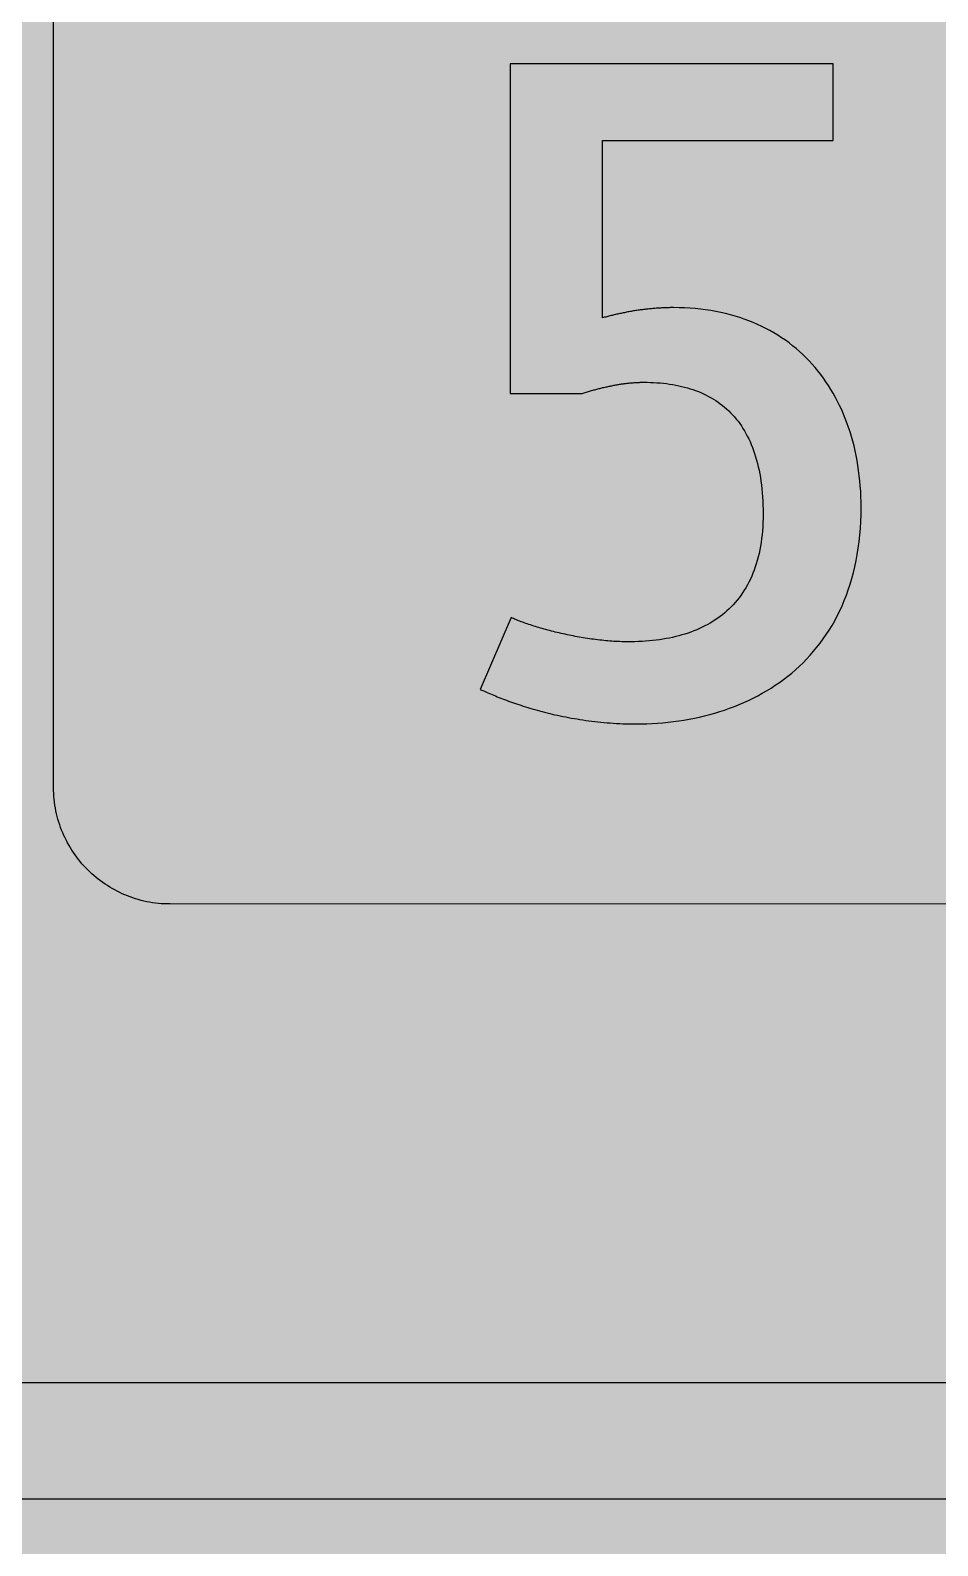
# Model space of a CAD drawing. Header units: millimetres. Extents: x 0 to 183, y 0 to 141.
# Drawn here: x 29.33 to 56.77, y 67.43 to 113.25 of the extents above; entities that cross this region are included whole.
import ezdxf

# ---------------------------------------------------------------- set-up
doc = ezdxf.new("R2010")
doc.units = ezdxf.units.MM

msp = doc.modelspace()

# ---------------------------------------------------------------- hatches: boundary and pattern name
for color, points in [(254, [(14.1633, 0.0536), (13.9878, 0.0533), (13.8125, 0.0559), (13.6373, 0.061), (13.462, 0.0686), (13.2893, 0.0787), (13.114, 0.0914), (12.9413, 0.1041), (12.7686, 0.1219), (12.5959, 0.1397), (12.4231, 0.16), (12.2504, 0.1829), (12.0777, 0.2057), (11.9075, 0.2337), (11.7373, 0.2616), (11.5672, 0.2921), (11.397, 0.3251), (11.2268, 0.3607), (11.0592, 0.3988), (10.8915, 0.4369), (10.7239, 0.4775), (10.5562, 0.5207), (10.3886, 0.5664), (10.2235, 0.6121), (10.0584, 0.6629), (9.8933, 0.7137), (9.7307, 0.7671), (9.5682, 0.8204), (9.4056, 0.8788), (9.2431, 0.9373), (9.083, 0.9982), (8.923, 1.0617), (8.763, 1.1252), (8.6055, 1.1938), (8.4455, 1.2624), (8.2906, 1.331), (8.1331, 1.4046), (7.9781, 1.4783), (7.8232, 1.5545), (7.6708, 1.6332), (7.5184, 1.7145), (7.366, 1.7958), (7.2161, 1.8796), (7.0663, 1.966), (6.919, 2.0523), (6.7716, 2.1438), (6.6243, 2.2352), (6.4795, 2.3266), (6.3348, 2.4232), (6.19, 2.5197), (6.0477, 2.6187), (5.908, 2.7178), (5.7683, 2.8194), (5.6286, 2.9235), (5.4915, 3.0302), (5.3543, 3.1369), (5.2197, 3.2461), (5.0851, 3.3579), (4.953, 3.4722), (4.8209, 3.5865), (4.6914, 3.7033), (4.5644, 3.8202), (4.4348, 3.9395), (4.3104, 4.0615), (4.1859, 4.1859), (4.0615, 4.3104), (3.9395, 4.4348), (3.8202, 4.5618), (3.7033, 4.6914), (3.5865, 4.8209), (3.4722, 4.953), (3.3579, 5.0851), (3.2487, 5.2197), (3.1369, 5.3543), (3.0302, 5.4915), (2.9235, 5.6286), (2.8194, 5.7683), (2.7178, 5.908), (2.6187, 6.0477), (2.5197, 6.19), (2.4232, 6.3348), (2.3266, 6.477), (2.2352, 6.6243), (2.1438, 6.7691), (2.0523, 6.919), (1.966, 7.0663), (1.8796, 7.2161), (1.7958, 7.366), (1.7145, 7.5184), (1.6332, 7.6708), (1.5545, 7.8232), (1.4783, 7.9781), (1.4046, 8.1331), (1.331, 8.2906), (1.2598, 8.4455), (1.1913, 8.603), (1.1252, 8.763), (1.0592, 8.923), (0.9982, 9.083), (0.9373, 9.2431), (0.8763, 9.4056), (0.8204, 9.5682), (0.7645, 9.7307), (0.7112, 9.8933), (0.6604, 10.0584), (0.6121, 10.2235), (0.5639, 10.3911), (0.5207, 10.5562), (0.4775, 10.7239), (0.4343, 10.8915), (0.3962, 11.0592), (0.3607, 11.2268), (0.3251, 11.397), (0.2921, 11.5672), (0.2616, 11.7373), (0.2311, 11.9075), (0.2057, 12.0802), (0.1803, 12.2504), (0.1575, 12.4231), (0.1372, 12.5959), (0.1194, 12.7686), (0.1041, 12.9413), (0.0889, 13.1166), (0.0787, 13.2893), (0.0686, 13.4645), (0.061, 13.6373), (0.0559, 13.8125), (0.0508, 13.9878), (0.0508, 14.163), (0.0522, 127.0536), (0.0508, 127.2286), (0.0559, 127.4039), (0.061, 127.5766), (0.0686, 127.7518), (0.0787, 127.9271), (0.0889, 128.0998), (0.1041, 128.2725), (0.1194, 128.4478), (0.1372, 128.6205), (0.1575, 128.7907), (0.1803, 128.9634), (0.2057, 129.1361), (0.2311, 129.3063), (0.2616, 129.4765), (0.2921, 129.6467), (0.3251, 129.8169), (0.3607, 129.987), (0.3962, 130.1547), (0.4343, 130.3249), (0.4775, 130.49), (0.5207, 130.6576), (0.5639, 130.8252), (0.6121, 130.9903), (0.6604, 131.1554), (0.7112, 131.3205), (0.7645, 131.4831), (0.8204, 131.6482), (0.8763, 131.8082), (0.9373, 131.9708), (0.9982, 132.1308), (1.0592, 132.2934), (1.1252, 132.4508), (1.1913, 132.6109), (1.2598, 132.7683), (1.331, 132.9258), (1.4046, 133.0808), (1.4783, 133.2357), (1.5545, 133.3906), (1.6332, 133.543), (1.7145, 133.6954), (1.7958, 133.8478), (1.8796, 133.9977), (1.966, 134.1476), (2.0523, 134.2974), (2.1438, 134.4447), (2.2352, 134.5895), (2.3266, 134.7368), (2.4232, 134.8791), (2.5197, 135.0239), (2.6187, 135.1661), (2.7178, 135.3058), (2.8194, 135.4455), (2.9235, 135.5852), (3.0302, 135.7224), (3.1369, 135.8595), (3.2487, 135.9941), (3.3579, 136.1288), (3.4722, 136.2608), (3.5865, 136.3929), (3.7033, 136.5225), (3.8202, 136.652), (3.9395, 136.779), (4.0615, 136.9035), (4.1859, 137.0305), (4.3104, 137.1524), (4.4348, 137.2743), (4.5644, 137.3937), (4.6914, 137.5131), (4.8209, 137.6274), (4.953, 137.7442), (5.0851, 137.856), (5.2197, 137.9677), (5.3543, 138.0769), (5.4915, 138.1836), (5.6286, 138.2903), (5.7683, 138.3944), (5.908, 138.496), (6.0477, 138.5976), (6.19, 138.6942), (6.3348, 138.7932), (6.4795, 138.8872), (6.6243, 138.9812), (6.7716, 139.0726), (6.919, 139.1615), (7.0663, 139.2479), (7.2161, 139.3342), (7.366, 139.4181), (7.5184, 139.5019), (7.6708, 139.5806), (7.8232, 139.6594), (7.9781, 139.7356), (8.1331, 139.8092), (8.2906, 139.8829), (8.4455, 139.954), (8.6055, 140.0226), (8.763, 140.0886), (8.923, 140.1547), (9.083, 140.2182), (9.2431, 140.2791), (9.4056, 140.3375), (9.5682, 140.3934), (9.7307, 140.4493), (9.8933, 140.5026), (10.0584, 140.5534), (10.2235, 140.6017), (10.3886, 140.65), (10.5562, 140.6957), (10.7239, 140.7389), (10.8915, 140.7795), (11.0592, 140.8176), (11.2268, 140.8557), (11.397, 140.8887), (11.5672, 140.9217), (11.7373, 140.9522), (11.9075, 140.9827), (12.0777, 141.0081), (12.2504, 141.0335), (12.4231, 141.0564), (12.5959, 141.0767), (12.7686, 141.0945), (12.9413, 141.1097), (13.114, 141.1249), (13.2893, 141.1376), (13.462, 141.1453), (13.6373, 141.1529), (13.8125, 141.158), (13.9878, 141.163), (14.163, 141.163), (169.3855, 141.1647), (169.5602, 141.163), (169.7355, 141.158), (169.9108, 141.1529), (170.0835, 141.1453), (170.2587, 141.1376), (170.4315, 141.1249), (170.6067, 141.1097), (170.7794, 141.0945), (170.9522, 141.0767), (171.1249, 141.0564), (171.2976, 141.0335), (171.4678, 141.0081), (171.6405, 140.9827), (171.8107, 140.9522), (171.9809, 140.9217), (172.151, 140.8887), (172.3187, 140.8557), (172.4889, 140.8176), (172.6565, 140.7795), (172.8241, 140.7389), (172.9918, 140.6957), (173.1569, 140.65), (173.3245, 140.6017), (173.4896, 140.5534), (173.6522, 140.5026), (173.8173, 140.4493), (173.9798, 140.3934), (174.1424, 140.3375), (174.305, 140.2791), (174.465, 140.2182), (174.625, 140.1547), (174.785, 140.0886), (174.9425, 140.0226), (175.1025, 139.954), (175.2575, 139.8829), (175.4149, 139.8092), (175.5699, 139.7356), (175.7248, 139.6594), (175.8772, 139.5806), (176.0296, 139.5019), (176.182, 139.4181), (176.3319, 139.3342), (176.4817, 139.2479), (176.6291, 139.1615), (176.7764, 139.0726), (176.9237, 138.9812), (177.0685, 138.8872), (177.2133, 138.7932), (177.358, 138.6942), (177.5003, 138.5976), (177.64, 138.496), (177.7797, 138.3944), (177.9194, 138.2903), (178.0565, 138.1836), (178.1937, 138.0769), (178.3283, 137.9677), (178.4629, 137.856), (178.595, 137.7442), (178.7271, 137.6274), (178.8566, 137.5131), (178.9836, 137.3937), (179.1132, 137.2743), (179.2376, 137.1524), (179.3621, 137.0305), (179.4866, 136.9035), (179.6085, 136.779), (179.7279, 136.652), (179.8447, 136.5225), (179.9615, 136.3929), (180.0758, 136.2608), (180.1901, 136.1288), (180.2994, 135.9941), (180.4111, 135.8595), (180.5178, 135.7224), (180.6245, 135.5852), (180.7261, 135.4455), (180.8302, 135.3058), (180.9293, 135.1661), (181.0283, 135.0239), (181.1249, 134.8791), (181.2214, 134.7368), (181.3128, 134.5895), (181.4043, 134.4447), (181.4957, 134.2974), (181.5821, 134.1476), (181.6684, 133.9977), (181.7522, 133.8478), (181.8335, 133.6954), (181.9148, 133.543), (181.991, 133.3906), (182.0697, 133.2357), (182.1434, 133.0808), (182.2145, 132.9258), (182.2856, 132.7683), (182.3542, 132.6109), (182.4228, 132.4508), (182.4863, 132.2934), (182.5498, 132.1308), (182.6108, 131.9708), (182.6692, 131.8082), (182.7276, 131.6482), (182.7809, 131.4831), (182.8343, 131.3205), (182.8851, 131.1554), (182.9359, 130.9903), (182.9816, 130.8252), (183.0273, 130.6576), (183.0705, 130.49), (183.1111, 130.3249), (183.1492, 130.1547), (183.1873, 129.987), (183.2229, 129.8169), (183.2559, 129.6467), (183.2864, 129.4765), (183.3143, 129.3063), (183.3397, 129.1361), (183.3651, 128.9634), (183.388, 128.7907), (183.4083, 128.6205), (183.4261, 128.4478), (183.4413, 128.2725), (183.4566, 128.0998), (183.4693, 127.9271), (183.4769, 127.7518), (183.4845, 127.5766), (183.4921, 127.4039), (183.4947, 127.2286), (183.4947, 127.0533), (183.4967, 14.1647), (183.4947, 13.9878), (183.4921, 13.8125), (183.4845, 13.6373), (183.4769, 13.4645), (183.4693, 13.2893), (183.4566, 13.1166), (183.4413, 12.9413), (183.4261, 12.7686), (183.4083, 12.5959), (183.388, 12.4231), (183.3651, 12.2504), (183.3397, 12.0802), (183.3143, 11.9075), (183.2864, 11.7373), (183.2559, 11.5672), (183.2229, 11.397), (183.1873, 11.2268), (183.1492, 11.0592), (183.1111, 10.8915), (183.0705, 10.7239), (183.0273, 10.5562), (182.9816, 10.3911), (182.9359, 10.2235), (182.8851, 10.0584), (182.8343, 9.8933), (182.7809, 9.7307), (182.7276, 9.5682), (182.6692, 9.4056), (182.6108, 9.2431), (182.5498, 9.083), (182.4863, 8.923), (182.4228, 8.763), (182.3542, 8.603), (182.2856, 8.4455), (182.2145, 8.2906), (182.1434, 8.1331), (182.0697, 7.9781), (181.991, 7.8232), (181.9148, 7.6708), (181.8335, 7.5184), (181.7522, 7.366), (181.6684, 7.2161), (181.5821, 7.0663), (181.4957, 6.919), (181.4043, 6.7691), (181.3128, 6.6243), (181.2214, 6.477), (181.1249, 6.3348), (181.0283, 6.19), (180.9293, 6.0477), (180.8302, 5.908), (180.7261, 5.7683), (180.6245, 5.6286), (180.5178, 5.4915), (180.4111, 5.3543), (180.2994, 5.2197), (180.1901, 5.0851), (180.0758, 4.953), (179.9615, 4.8209), (179.8447, 4.6914), (179.7279, 4.5618), (179.6085, 4.4348), (179.4866, 4.3104), (179.3621, 4.1859), (179.2376, 4.0615), (179.1132, 3.9395), (178.9836, 3.8202), (178.8566, 3.7033), (178.7271, 3.5865), (178.595, 3.4722), (178.4629, 3.3579), (178.3283, 3.2461), (178.1937, 3.1369), (178.0565, 3.0302), (177.9194, 2.9235), (177.7797, 2.8194), (177.64, 2.7178), (177.5003, 2.6187), (177.358, 2.5197), (177.2133, 2.4232), (177.0685, 2.3266), (176.9237, 2.2352), (176.7764, 2.1438), (176.6291, 2.0523), (176.4817, 1.966), (176.3319, 1.8796), (176.182, 1.7958), (176.0296, 1.7145), (175.8772, 1.6332), (175.7248, 1.5545), (175.5699, 1.4783), (175.4149, 1.4046), (175.2575, 1.331), (175.1025, 1.2624), (174.9425, 1.1938), (174.785, 1.1252), (174.625, 1.0617), (174.465, 0.9982), (174.305, 0.9373), (174.1424, 0.8788), (173.9798, 0.8204), (173.8173, 0.7671), (173.6522, 0.7137), (173.4896, 0.6629), (173.3245, 0.6121), (173.1569, 0.5664), (172.9918, 0.5207), (172.8241, 0.4775), (172.6565, 0.4369), (172.4889, 0.3988), (172.3187, 0.3607), (172.151, 0.3251), (171.9809, 0.2921), (171.8107, 0.2616), (171.6405, 0.2337), (171.4678, 0.2057), (171.2976, 0.1829), (171.1249, 0.16), (170.9522, 0.1397), (170.7794, 0.1219), (170.6067, 0.1041), (170.4315, 0.0914), (170.2587, 0.0787), (170.0835, 0.0686), (169.9108, 0.061), (169.7355, 0.0559), (169.5602, 0.0533), (169.385, 0.0533)]), (144, [(33.5661, 86.837), (33.4747, 86.8375), (33.3832, 86.8401), (33.2943, 86.8451), (33.2054, 86.8528), (33.1165, 86.8629), (33.0276, 86.8756), (32.9413, 86.8909), (32.8549, 86.9061), (32.7685, 86.9264), (32.6847, 86.9467), (32.5984, 86.9696), (32.5171, 86.995), (32.4333, 87.0204), (32.352, 87.0509), (32.2707, 87.0814), (32.192, 87.1118), (32.1132, 87.1474), (32.037, 87.183), (31.9583, 87.2211), (31.8846, 87.2617), (31.8084, 87.3023), (31.7373, 87.3455), (31.6636, 87.3912), (31.5925, 87.437), (31.5239, 87.4852), (31.4554, 87.536), (31.3868, 87.5868), (31.3207, 87.6402), (31.2572, 87.696), (31.1937, 87.7519), (31.1302, 87.8103), (31.0718, 87.8688), (31.0109, 87.9297), (30.955, 87.9907), (30.8966, 88.0542), (30.8432, 88.1202), (30.7899, 88.1863), (30.7391, 88.2523), (30.6883, 88.3209), (30.64, 88.392), (30.5943, 88.4606), (30.5486, 88.5342), (30.5054, 88.6079), (30.4622, 88.6816), (30.4241, 88.7578), (30.386, 88.834), (30.3479, 88.9127), (30.3149, 88.9889), (30.2819, 89.0702), (30.2514, 89.1515), (30.2235, 89.2327), (30.1955, 89.314), (30.1701, 89.3978), (30.1473, 89.4817), (30.1269, 89.5655), (30.1092, 89.6518), (30.0914, 89.7382), (30.0787, 89.8271), (30.066, 89.9135), (30.0558, 90.0024), (30.0482, 90.0913), (30.0406, 90.1827), (30.038, 90.2716), (30.038, 90.363), (30.0383, 114.3536), (30.038, 114.4422), (30.0406, 114.5337), (30.0482, 114.6226), (30.0558, 114.714), (30.066, 114.8004), (30.0787, 114.8893), (30.0914, 114.9756), (30.1092, 115.062), (30.1269, 115.1484), (30.1473, 115.2347), (30.1701, 115.3185), (30.1955, 115.3998), (30.2235, 115.4836), (30.2514, 115.5649), (30.2819, 115.6462), (30.3149, 115.7249), (30.3479, 115.8037), (30.386, 115.8824), (30.4241, 115.9586), (30.4622, 116.0323), (30.5054, 116.1085), (30.5486, 116.1821), (30.5943, 116.2533), (30.64, 116.3244), (30.6883, 116.393), (30.7391, 116.4615), (30.7899, 116.5301), (30.8432, 116.5962), (30.8966, 116.6597), (30.955, 116.7232), (31.0109, 116.7867), (31.0718, 116.8476), (31.1302, 116.906), (31.1937, 116.9645), (31.2572, 117.0203), (31.3207, 117.0737), (31.3868, 117.127), (31.4554, 117.1778), (31.5239, 117.2286), (31.5925, 117.2769), (31.6636, 117.3251), (31.7373, 117.3683), (31.8084, 117.4115), (31.8846, 117.4547), (31.9583, 117.4928), (32.037, 117.5309), (32.1132, 117.569), (32.192, 117.602), (32.2707, 117.635), (32.352, 117.6655), (32.4333, 117.6934), (32.5171, 117.7214), (32.5984, 117.7468), (32.6847, 117.7696), (32.7685, 117.79), (32.8549, 117.8077), (32.9413, 117.8255), (33.0276, 117.8382), (33.1165, 117.8509), (33.2054, 117.8611), (33.2943, 117.8687), (33.3832, 117.8763), (33.4747, 117.8789), (33.5661, 117.8789), (78.7217, 117.8814), (78.8111, 117.8789), (78.9026, 117.8763), (78.9915, 117.8687), (79.0804, 117.8611), (79.1693, 117.8509), (79.2582, 117.8382), (79.3445, 117.8255), (79.4309, 117.8077), (79.5172, 117.79), (79.6011, 117.7696), (79.6874, 117.7468), (79.7687, 117.7214), (79.8525, 117.6934), (79.9338, 117.6655), (80.0151, 117.635), (80.0938, 117.602), (80.1726, 117.569), (80.2488, 117.5309), (80.3275, 117.4928), (80.4012, 117.4547), (80.4774, 117.4115), (80.551, 117.3683), (80.6221, 117.3251), (80.6933, 117.2769), (80.7618, 117.2286), (80.8304, 117.1778), (80.899, 117.127), (80.965, 117.0737), (81.0285, 117.0203), (81.092, 116.9645), (81.1555, 116.906), (81.214, 116.8476), (81.2749, 116.7867), (81.3308, 116.7232), (81.3892, 116.6597), (81.4426, 116.5962), (81.4959, 116.5301), (81.5467, 116.4615), (81.5975, 116.393), (81.6458, 116.3244), (81.6915, 116.2533), (81.7372, 116.1821), (81.7804, 116.1085), (81.8236, 116.0323), (81.8617, 115.9586), (81.8998, 115.8824), (81.9379, 115.8037), (81.9709, 115.7249), (82.0039, 115.6462), (82.0344, 115.5649), (82.0623, 115.4836), (82.0903, 115.3998), (82.1131, 115.3185), (82.136, 115.2347), (82.1588, 115.1484), (82.1766, 115.062), (82.1919, 114.9756), (82.2071, 114.8893), (82.2198, 114.8004), (82.23, 114.714), (82.2376, 114.6226), (82.2427, 114.5337), (82.2477, 114.4422), (82.2477, 114.3533), (82.2494, 90.3647), (82.2477, 90.2716), (82.2427, 90.1827), (82.2376, 90.0913), (82.23, 90.0024), (82.2198, 89.9135), (82.2071, 89.8271), (82.1919, 89.7382), (82.1766, 89.6518), (82.1588, 89.5655), (82.136, 89.4817), (82.1131, 89.3978), (82.0903, 89.314), (82.0623, 89.2327), (82.0344, 89.1515), (82.0039, 89.0702), (81.9709, 88.9889), (81.9379, 88.9127), (81.8998, 88.834), (81.8617, 88.7578), (81.8236, 88.6816), (81.7804, 88.6079), (81.7372, 88.5342), (81.6915, 88.4606), (81.6458, 88.392), (81.5975, 88.3209), (81.5467, 88.2523), (81.4959, 88.1863), (81.4426, 88.1202), (81.3892, 88.0542), (81.3308, 87.9907), (81.2749, 87.9297), (81.214, 87.8688), (81.1555, 87.8103), (81.092, 87.7519), (81.0285, 87.696), (80.965, 87.6402), (80.899, 87.5868), (80.8304, 87.536), (80.7618, 87.4852), (80.6933, 87.437), (80.6221, 87.3912), (80.551, 87.3455), (80.4774, 87.3023), (80.4012, 87.2617), (80.3275, 87.2211), (80.2488, 87.183), (80.1726, 87.1474), (80.0938, 87.1118), (80.0151, 87.0814), (79.9338, 87.0509), (79.8525, 87.0204), (79.7687, 86.995), (79.6874, 86.9696), (79.6011, 86.9467), (79.5172, 86.9264), (79.4309, 86.9061), (79.3445, 86.8909), (79.2582, 86.8756), (79.1693, 86.8629), (79.0804, 86.8528), (78.9915, 86.8451), (78.9026, 86.8401), (78.8111, 86.8375), (78.7197, 86.835)]), (254, [(53.6042, 109.9217), (53.6042, 112.237), (43.8397, 112.237), (43.8397, 102.2734), (46.0128, 102.2734), (46.0451, 102.2833), (46.0781, 102.2934), (46.1112, 102.3036), (46.1416, 102.3137), (46.1747, 102.3239), (46.2077, 102.3341), (46.2407, 102.3417), (46.2712, 102.3518), (46.3042, 102.362), (46.3372, 102.3696), (46.3677, 102.3798), (46.4007, 102.3874), (46.4312, 102.395), (46.4617, 102.4052), (46.4947, 102.4128), (46.5252, 102.4204), (46.5557, 102.428), (46.5861, 102.4357), (46.6166, 102.4433), (46.6471, 102.4509), (46.6776, 102.4585), (46.7081, 102.4661), (46.7385, 102.4712), (46.769, 102.4788), (46.7995, 102.4865), (46.83, 102.4915), (46.8605, 102.4992), (46.8884, 102.5042), (46.9189, 102.5093), (46.9468, 102.5144), (46.9773, 102.522), (47.0078, 102.5271), (47.0357, 102.5322), (47.0637, 102.5373), (47.0941, 102.5423), (47.1221, 102.5474), (47.15, 102.55), (47.178, 102.555), (47.2084, 102.5601), (47.2364, 102.5627), (47.2643, 102.5677), (47.2923, 102.5703), (47.3202, 102.5754), (47.3481, 102.5779), (47.3735, 102.5804), (47.4015, 102.5855), (47.4294, 102.5881), (47.4574, 102.5906), (47.4828, 102.5931), (47.5107, 102.5957), (47.5361, 102.5982), (47.564, 102.5982), (47.5894, 102.6008), (47.6174, 102.6033), (47.6428, 102.6033), (47.6707, 102.6058), (47.6961, 102.6084), (47.7215, 102.6084), (47.7469, 102.6084), (47.7723, 102.6109), (47.7977, 102.6109), (47.8231, 102.6109), (47.8485, 102.6109), (47.8739, 102.6109), (47.9781, 102.6109), (48.0797, 102.6084), (48.1787, 102.6033), (48.2778, 102.5982), (48.3768, 102.5906), (48.4734, 102.5804), (48.5673, 102.5703), (48.6613, 102.5576), (48.7553, 102.5423), (48.8467, 102.5271), (48.9356, 102.5093), (49.0245, 102.489), (49.1134, 102.4661), (49.1998, 102.4433), (49.2836, 102.4179), (49.3674, 102.3899), (49.4487, 102.362), (49.53, 102.329), (49.6087, 102.2985), (49.6875, 102.2629), (49.7637, 102.2248), (49.8399, 102.1867), (49.9135, 102.1461), (49.9847, 102.1029), (50.0558, 102.0597), (50.1244, 102.0115), (50.1904, 101.9632), (50.2564, 101.9124), (50.3225, 101.8616), (50.386, 101.8057), (50.4469, 101.7499), (50.5054, 101.6914), (50.5638, 101.6305), (50.6197, 101.567), (50.6755, 101.5009), (50.7289, 101.4349), (50.7797, 101.3638), (50.8305, 101.2927), (50.8762, 101.219), (50.9245, 101.1428), (50.9676, 101.0666), (51.0108, 100.9853), (51.0515, 100.9015), (51.0921, 100.8177), (51.1302, 100.7313), (51.1658, 100.6424), (51.1988, 100.551), (51.2318, 100.457), (51.2623, 100.3605), (51.2902, 100.2614), (51.3156, 100.1598), (51.341, 100.0582), (51.3639, 99.9515), (51.3842, 99.8449), (51.4045, 99.7331), (51.4223, 99.6213), (51.4375, 99.507), (51.4502, 99.3877), (51.4604, 99.2683), (51.4706, 99.1464), (51.4782, 99.0219), (51.4833, 98.8949), (51.4858, 98.7628), (51.4858, 98.6307), (51.4858, 98.5012), (51.4807, 98.3717), (51.4756, 98.2472), (51.4655, 98.1227), (51.4553, 98.0034), (51.4426, 97.884), (51.4248, 97.7671), (51.4071, 97.6554), (51.3867, 97.5436), (51.3639, 97.4369), (51.3385, 97.3303), (51.3131, 97.2261), (51.2826, 97.1245), (51.2496, 97.028), (51.2166, 96.9315), (51.181, 96.8375), (51.1429, 96.7461), (51.1023, 96.6546), (51.0591, 96.5683), (51.0159, 96.4844), (50.9676, 96.4006), (50.9194, 96.3219), (50.8686, 96.2431), (50.8178, 96.1669), (50.7619, 96.0933), (50.706, 96.0222), (50.6476, 95.9536), (50.5866, 95.8875), (50.5257, 95.8215), (50.4622, 95.758), (50.3961, 95.6996), (50.3301, 95.6386), (50.2615, 95.5827), (50.1904, 95.5294), (50.1167, 95.4761), (50.0431, 95.4253), (49.9669, 95.377), (49.8907, 95.3313), (49.8119, 95.2856), (49.7307, 95.2449), (49.6494, 95.2043), (49.5656, 95.1636), (49.4817, 95.1281), (49.3954, 95.0925), (49.3065, 95.0595), (49.2176, 95.029), (49.1261, 94.9985), (49.0347, 94.9731), (48.9407, 94.9452), (48.8467, 94.9223), (48.7502, 94.8995), (48.6537, 94.8792), (48.5546, 94.8614), (48.4556, 94.8436), (48.354, 94.8284), (48.2524, 94.8157), (48.1482, 94.803), (48.0441, 94.7928), (47.9374, 94.7852), (47.8307, 94.7776), (47.7241, 94.7725), (47.6148, 94.7674), (47.5056, 94.7649), (47.3964, 94.7649), (47.3354, 94.7649), (47.277, 94.7649), (47.2186, 94.7674), (47.1576, 94.7699), (47.0992, 94.7725), (47.0383, 94.775), (46.9773, 94.7776), (46.9163, 94.7826), (46.8554, 94.7877), (46.7944, 94.7928), (46.7335, 94.7979), (46.67, 94.803), (46.609, 94.8106), (46.548, 94.8157), (46.4845, 94.8233), (46.4236, 94.8309), (46.3601, 94.8411), (46.2991, 94.8487), (46.2356, 94.8563), (46.1747, 94.8665), (46.1112, 94.8766), (46.0502, 94.8868), (45.9867, 94.8969), (45.9257, 94.9071), (45.8648, 94.9198), (45.8038, 94.93), (45.7429, 94.9427), (45.6819, 94.9528), (45.6209, 94.9655), (45.56, 94.9782), (45.499, 94.9909), (45.4406, 95.0036), (45.3796, 95.0189), (45.3212, 95.0316), (45.2628, 95.0468), (45.2044, 95.0595), (45.1485, 95.0747), (45.0901, 95.0874), (45.0342, 95.1027), (44.9783, 95.1179), (44.9224, 95.1332), (44.8666, 95.1484), (44.8132, 95.1636), (44.7599, 95.1789), (44.7065, 95.1941), (44.6557, 95.2094), (44.6024, 95.2246), (44.5541, 95.2424), (44.5033, 95.2576), (44.4551, 95.2729), (44.4068, 95.2906), (44.3586, 95.3059), (44.3128, 95.3211), (44.2671, 95.3389), (44.2214, 95.3541), (44.1782, 95.3694), (44.135, 95.3872), (44.0944, 95.4024), (44.0538, 95.4202), (44.0131, 95.4354), (43.975, 95.4507), (43.9395, 95.4684), (43.9014, 95.4837), (43.8683, 95.4989), (42.9369, 93.3274), (42.9768, 93.3069), (43.0174, 93.2891), (43.0606, 93.2688), (43.1038, 93.2485), (43.1495, 93.2282), (43.1952, 93.2078), (43.2435, 93.1875), (43.2943, 93.1672), (43.3426, 93.1469), (43.3959, 93.1266), (43.4467, 93.1037), (43.5, 93.0834), (43.5559, 93.0605), (43.6118, 93.0402), (43.6702, 93.0173), (43.7286, 92.997), (43.7871, 92.9742), (43.848, 92.9513), (43.909, 92.931), (43.9725, 92.9081), (44.036, 92.8878), (44.0995, 92.8649), (44.1655, 92.8446), (44.2341, 92.8218), (44.3001, 92.8014), (44.3713, 92.7786), (44.4398, 92.7583), (44.511, 92.7379), (44.5821, 92.7151), (44.6557, 92.6948), (44.7294, 92.6744), (44.8056, 92.6567), (44.8818, 92.6363), (44.958, 92.616), (45.0367, 92.5982), (45.1155, 92.5779), (45.1942, 92.5601), (45.2755, 92.5424), (45.3568, 92.5246), (45.4381, 92.5068), (45.5219, 92.4916), (45.6057, 92.4738), (45.6895, 92.4585), (45.7759, 92.4433), (45.8622, 92.4306), (45.9486, 92.4154), (46.0375, 92.4027), (46.1264, 92.39), (46.2153, 92.3773), (46.3067, 92.3646), (46.3982, 92.3544), (46.4896, 92.3442), (46.5836, 92.3341), (46.675, 92.3265), (46.769, 92.3163), (46.8655, 92.3112), (46.9595, 92.3036), (47.056, 92.2985), (47.1526, 92.2934), (47.2516, 92.2884), (47.3507, 92.2858), (47.4497, 92.2833), (47.5488, 92.2807), (47.6479, 92.2807), (47.8104, 92.2833), (47.973, 92.2884), (48.1355, 92.2934), (48.2981, 92.3036), (48.4581, 92.3163), (48.6181, 92.3315), (48.7782, 92.3519), (48.9382, 92.3722), (49.0957, 92.3976), (49.2531, 92.4255), (49.4106, 92.456), (49.5656, 92.489), (49.7205, 92.5246), (49.8729, 92.5652), (50.0253, 92.6084), (50.1752, 92.6541), (50.325, 92.7024), (50.4723, 92.7557), (50.6197, 92.8091), (50.7644, 92.8675), (50.9067, 92.9284), (51.0489, 92.9945), (51.1886, 93.0631), (51.3258, 93.1342), (51.4629, 93.2078), (51.595, 93.284), (51.7271, 93.3653), (51.8566, 93.4491), (51.9836, 93.538), (52.1081, 93.6269), (52.2326, 93.7235), (52.3519, 93.82), (52.4688, 93.9216), (52.5831, 94.0257), (52.6948, 94.1324), (52.8041, 94.2442), (52.9107, 94.3585), (53.0149, 94.4778), (53.1165, 94.5998), (53.213, 94.7242), (53.307, 94.8538), (53.3984, 94.9858), (53.4873, 95.1205), (53.5711, 95.2602), (53.6524, 95.4024), (53.7312, 95.5497), (53.8048, 95.6996), (53.8759, 95.8545), (53.942, 96.012), (54.0055, 96.172), (54.0639, 96.3371), (54.1198, 96.5073), (54.1706, 96.68), (54.2188, 96.8553), (54.262, 97.0356), (54.3001, 97.2185), (54.3357, 97.4065), (54.3662, 97.5995), (54.3916, 97.7951), (54.4119, 97.9932), (54.4297, 98.1964), (54.4398, 98.4047), (54.4474, 98.6155), (54.45, 98.8289), (54.45, 98.994), (54.4449, 99.1565), (54.4373, 99.3165), (54.4271, 99.474), (54.4144, 99.6315), (54.3966, 99.7864), (54.3763, 99.9414), (54.356, 100.0938), (54.3306, 100.2436), (54.3027, 100.3935), (54.2696, 100.5408), (54.2366, 100.6856), (54.2011, 100.8304), (54.1604, 100.9726), (54.1172, 101.1123), (54.0715, 101.2495), (54.0233, 101.3866), (53.9725, 101.5187), (53.9191, 101.6508), (53.8632, 101.7803), (53.8023, 101.9099), (53.7413, 102.0343), (53.6753, 102.1563), (53.6092, 102.2782), (53.5381, 102.3976), (53.4645, 102.5144), (53.3883, 102.6287), (53.3095, 102.7405), (53.2282, 102.8497), (53.1444, 102.9564), (53.0581, 103.0605), (52.9692, 103.1621), (52.8777, 103.2612), (52.7812, 103.3577), (52.6847, 103.4517), (52.5856, 103.5431), (52.484, 103.632), (52.3773, 103.7184), (52.2707, 103.7996), (52.1614, 103.8809), (52.0471, 103.9571), (51.9328, 104.0333), (51.8135, 104.1044), (51.6941, 104.173), (51.5722, 104.2391), (51.4452, 104.3), (51.3182, 104.361), (51.1886, 104.4169), (51.0565, 104.4702), (50.9194, 104.521), (50.7822, 104.5667), (50.6425, 104.6124), (50.5003, 104.6505), (50.3555, 104.6886), (50.2082, 104.7217), (50.0583, 104.7521), (49.9059, 104.7801), (49.751, 104.8029), (49.596, 104.8233), (49.436, 104.8385), (49.276, 104.8512), (49.1109, 104.8614), (48.9458, 104.8664), (48.7782, 104.869), (48.7451, 104.869), (48.7147, 104.869), (48.6816, 104.869), (48.6486, 104.8664), (48.6156, 104.8664), (48.5851, 104.8664), (48.5521, 104.8639), (48.5191, 104.8639), (48.4861, 104.8614), (48.453, 104.8614), (48.42, 104.8588), (48.387, 104.8563), (48.354, 104.8537), (48.3184, 104.8537), (48.2854, 104.8512), (48.2524, 104.8487), (48.2194, 104.8461), (48.1838, 104.8436), (48.1508, 104.8385), (48.1152, 104.836), (48.0822, 104.8334), (48.0492, 104.8309), (48.0136, 104.8258), (47.9806, 104.8233), (47.945, 104.8182), (47.912, 104.8156), (47.8765, 104.8106), (47.8434, 104.8055), (47.8079, 104.8004), (47.7749, 104.7979), (47.7393, 104.7928), (47.7063, 104.7877), (47.6707, 104.7826), (47.6352, 104.7775), (47.6021, 104.7725), (47.5666, 104.7674), (47.5336, 104.7598), (47.498, 104.7547), (47.465, 104.7496), (47.4294, 104.742), (47.3964, 104.7369), (47.3608, 104.7318), (47.3278, 104.7242), (47.2948, 104.7166), (47.2592, 104.7115), (47.2262, 104.7039), (47.1932, 104.6963), (47.1576, 104.6912), (47.1246, 104.6836), (47.0916, 104.6759), (47.0586, 104.6683), (47.023, 104.6607), (46.99, 104.6531), (46.957, 104.6455), (46.924, 104.6353), (46.8909, 104.6277), (46.8579, 104.6201), (46.8249, 104.6124), (46.7944, 104.6023), (46.7614, 104.5947), (46.7284, 104.5845), (46.6954, 104.5769), (46.6649, 104.5667), (46.6319, 104.5591), (46.634, 109.9217)]), (59, [(17.6911, 72.3731), (165.8578, 72.3731), (165.8578, 68.8453), (17.6911, 68.8453)])]:
    msp.add_hatch(color=color).paths.add_polyline_path(points)

# ---------------------------------------------------------------- linework, layer by layer
at = {"color": 144}
for points in [[(33.5661, 86.837), (33.4747, 86.8375), (33.3832, 86.8401), (33.2943, 86.8451), (33.2054, 86.8528), (33.1165, 86.8629), (33.0276, 86.8756), (32.9413, 86.8909), (32.8549, 86.9061), (32.7685, 86.9264), (32.6847, 86.9467), (32.5984, 86.9696), (32.5171, 86.995), (32.4333, 87.0204), (32.352, 87.0509), (32.2707, 87.0814), (32.192, 87.1118), (32.1132, 87.1474), (32.037, 87.183), (31.9583, 87.2211), (31.8846, 87.2617), (31.8084, 87.3023), (31.7373, 87.3455), (31.6636, 87.3912), (31.5925, 87.437), (31.5239, 87.4852), (31.4554, 87.536), (31.3868, 87.5868), (31.3207, 87.6402), (31.2572, 87.696), (31.1937, 87.7519), (31.1302, 87.8103), (31.0718, 87.8688), (31.0109, 87.9297), (30.955, 87.9907), (30.8966, 88.0542), (30.8432, 88.1202), (30.7899, 88.1863), (30.7391, 88.2523), (30.6883, 88.3209), (30.64, 88.392), (30.5943, 88.4606), (30.5486, 88.5342), (30.5054, 88.6079), (30.4622, 88.6816), (30.4241, 88.7578), (30.386, 88.834), (30.3479, 88.9127), (30.3149, 88.9889), (30.2819, 89.0702), (30.2514, 89.1515), (30.2235, 89.2327), (30.1955, 89.314), (30.1701, 89.3978), (30.1473, 89.4817), (30.1269, 89.5655), (30.1092, 89.6518), (30.0914, 89.7382), (30.0787, 89.8271), (30.066, 89.9135), (30.0558, 90.0024), (30.0482, 90.0913), (30.0406, 90.1827), (30.038, 90.2716), (30.038, 90.363), (30.0383, 114.3536)], [(78.7197, 86.835), (33.5661, 86.837)]]:
    msp.add_lwpolyline(points, dxfattribs=at)
at = {"color": 254}
msp.add_lwpolyline([(53.6042, 109.9217), (53.6042, 112.237), (43.8397, 112.237), (43.8397, 102.2734), (46.0128, 102.2734), (46.0451, 102.2833), (46.0781, 102.2934), (46.1112, 102.3036), (46.1416, 102.3137), (46.1747, 102.3239), (46.2077, 102.3341), (46.2407, 102.3417), (46.2712, 102.3518), (46.3042, 102.362), (46.3372, 102.3696), (46.3677, 102.3798), (46.4007, 102.3874), (46.4312, 102.395), (46.4617, 102.4052), (46.4947, 102.4128), (46.5252, 102.4204), (46.5557, 102.428), (46.5861, 102.4357), (46.6166, 102.4433), (46.6471, 102.4509), (46.6776, 102.4585), (46.7081, 102.4661), (46.7385, 102.4712), (46.769, 102.4788), (46.7995, 102.4865), (46.83, 102.4915), (46.8605, 102.4992), (46.8884, 102.5042), (46.9189, 102.5093), (46.9468, 102.5144), (46.9773, 102.522), (47.0078, 102.5271), (47.0357, 102.5322), (47.0637, 102.5373), (47.0941, 102.5423), (47.1221, 102.5474), (47.15, 102.55), (47.178, 102.555), (47.2084, 102.5601), (47.2364, 102.5627), (47.2643, 102.5677), (47.2923, 102.5703), (47.3202, 102.5754), (47.3481, 102.5779), (47.3735, 102.5804), (47.4015, 102.5855), (47.4294, 102.5881), (47.4574, 102.5906), (47.4828, 102.5931), (47.5107, 102.5957), (47.5361, 102.5982), (47.564, 102.5982), (47.5894, 102.6008), (47.6174, 102.6033), (47.6428, 102.6033), (47.6707, 102.6058), (47.6961, 102.6084), (47.7215, 102.6084), (47.7469, 102.6084), (47.7723, 102.6109), (47.7977, 102.6109), (47.8231, 102.6109), (47.8485, 102.6109), (47.8739, 102.6109), (47.9781, 102.6109), (48.0797, 102.6084), (48.1787, 102.6033), (48.2778, 102.5982), (48.3768, 102.5906), (48.4734, 102.5804), (48.5673, 102.5703), (48.6613, 102.5576), (48.7553, 102.5423), (48.8467, 102.5271), (48.9356, 102.5093), (49.0245, 102.489), (49.1134, 102.4661), (49.1998, 102.4433), (49.2836, 102.4179), (49.3674, 102.3899), (49.4487, 102.362), (49.53, 102.329), (49.6087, 102.2985), (49.6875, 102.2629), (49.7637, 102.2248), (49.8399, 102.1867), (49.9135, 102.1461), (49.9847, 102.1029), (50.0558, 102.0597), (50.1244, 102.0115), (50.1904, 101.9632), (50.2564, 101.9124), (50.3225, 101.8616), (50.386, 101.8057), (50.4469, 101.7499), (50.5054, 101.6914), (50.5638, 101.6305), (50.6197, 101.567), (50.6755, 101.5009), (50.7289, 101.4349), (50.7797, 101.3638), (50.8305, 101.2927), (50.8762, 101.219), (50.9245, 101.1428), (50.9676, 101.0666), (51.0108, 100.9853), (51.0515, 100.9015), (51.0921, 100.8177), (51.1302, 100.7313), (51.1658, 100.6424), (51.1988, 100.551), (51.2318, 100.457), (51.2623, 100.3605), (51.2902, 100.2614), (51.3156, 100.1598), (51.341, 100.0582), (51.3639, 99.9515), (51.3842, 99.8449), (51.4045, 99.7331), (51.4223, 99.6213), (51.4375, 99.507), (51.4502, 99.3877), (51.4604, 99.2683), (51.4706, 99.1464), (51.4782, 99.0219), (51.4833, 98.8949), (51.4858, 98.7628), (51.4858, 98.6307), (51.4858, 98.5012), (51.4807, 98.3717), (51.4756, 98.2472), (51.4655, 98.1227), (51.4553, 98.0034), (51.4426, 97.884), (51.4248, 97.7671), (51.4071, 97.6554), (51.3867, 97.5436), (51.3639, 97.4369), (51.3385, 97.3303), (51.3131, 97.2261), (51.2826, 97.1245), (51.2496, 97.028), (51.2166, 96.9315), (51.181, 96.8375), (51.1429, 96.7461), (51.1023, 96.6546), (51.0591, 96.5683), (51.0159, 96.4844), (50.9676, 96.4006), (50.9194, 96.3219), (50.8686, 96.2431), (50.8178, 96.1669), (50.7619, 96.0933), (50.706, 96.0222), (50.6476, 95.9536), (50.5866, 95.8875), (50.5257, 95.8215), (50.4622, 95.758), (50.3961, 95.6996), (50.3301, 95.6386), (50.2615, 95.5827), (50.1904, 95.5294), (50.1167, 95.4761), (50.0431, 95.4253), (49.9669, 95.377), (49.8907, 95.3313), (49.8119, 95.2856), (49.7307, 95.2449), (49.6494, 95.2043), (49.5656, 95.1636), (49.4817, 95.1281), (49.3954, 95.0925), (49.3065, 95.0595), (49.2176, 95.029), (49.1261, 94.9985), (49.0347, 94.9731), (48.9407, 94.9452), (48.8467, 94.9223), (48.7502, 94.8995), (48.6537, 94.8792), (48.5546, 94.8614), (48.4556, 94.8436), (48.354, 94.8284), (48.2524, 94.8157), (48.1482, 94.803), (48.0441, 94.7928), (47.9374, 94.7852), (47.8307, 94.7776), (47.7241, 94.7725), (47.6148, 94.7674), (47.5056, 94.7649), (47.3964, 94.7649), (47.3354, 94.7649), (47.277, 94.7649), (47.2186, 94.7674), (47.1576, 94.7699), (47.0992, 94.7725), (47.0383, 94.775), (46.9773, 94.7776), (46.9163, 94.7826), (46.8554, 94.7877), (46.7944, 94.7928), (46.7335, 94.7979), (46.67, 94.803), (46.609, 94.8106), (46.548, 94.8157), (46.4845, 94.8233), (46.4236, 94.8309), (46.3601, 94.8411), (46.2991, 94.8487), (46.2356, 94.8563), (46.1747, 94.8665), (46.1112, 94.8766), (46.0502, 94.8868), (45.9867, 94.8969), (45.9257, 94.9071), (45.8648, 94.9198), (45.8038, 94.93), (45.7429, 94.9427), (45.6819, 94.9528), (45.6209, 94.9655), (45.56, 94.9782), (45.499, 94.9909), (45.4406, 95.0036), (45.3796, 95.0189), (45.3212, 95.0316), (45.2628, 95.0468), (45.2044, 95.0595), (45.1485, 95.0747), (45.0901, 95.0874), (45.0342, 95.1027), (44.9783, 95.1179), (44.9224, 95.1332), (44.8666, 95.1484), (44.8132, 95.1636), (44.7599, 95.1789), (44.7065, 95.1941), (44.6557, 95.2094), (44.6024, 95.2246), (44.5541, 95.2424), (44.5033, 95.2576), (44.4551, 95.2729), (44.4068, 95.2906), (44.3586, 95.3059), (44.3128, 95.3211), (44.2671, 95.3389), (44.2214, 95.3541), (44.1782, 95.3694), (44.135, 95.3872), (44.0944, 95.4024), (44.0538, 95.4202), (44.0131, 95.4354), (43.975, 95.4507), (43.9395, 95.4684), (43.9014, 95.4837), (43.8683, 95.4989), (42.9369, 93.3274), (42.9768, 93.3069), (43.0174, 93.2891), (43.0606, 93.2688), (43.1038, 93.2485), (43.1495, 93.2282), (43.1952, 93.2078), (43.2435, 93.1875), (43.2943, 93.1672), (43.3426, 93.1469), (43.3959, 93.1266), (43.4467, 93.1037), (43.5, 93.0834), (43.5559, 93.0605), (43.6118, 93.0402), (43.6702, 93.0173), (43.7286, 92.997), (43.7871, 92.9742), (43.848, 92.9513), (43.909, 92.931), (43.9725, 92.9081), (44.036, 92.8878), (44.0995, 92.8649), (44.1655, 92.8446), (44.2341, 92.8218), (44.3001, 92.8014), (44.3713, 92.7786), (44.4398, 92.7583), (44.511, 92.7379), (44.5821, 92.7151), (44.6557, 92.6948), (44.7294, 92.6744), (44.8056, 92.6567), (44.8818, 92.6363), (44.958, 92.616), (45.0367, 92.5982), (45.1155, 92.5779), (45.1942, 92.5601), (45.2755, 92.5424), (45.3568, 92.5246), (45.4381, 92.5068), (45.5219, 92.4916), (45.6057, 92.4738), (45.6895, 92.4585), (45.7759, 92.4433), (45.8622, 92.4306), (45.9486, 92.4154), (46.0375, 92.4027), (46.1264, 92.39), (46.2153, 92.3773), (46.3067, 92.3646), (46.3982, 92.3544), (46.4896, 92.3442), (46.5836, 92.3341), (46.675, 92.3265), (46.769, 92.3163), (46.8655, 92.3112), (46.9595, 92.3036), (47.056, 92.2985), (47.1526, 92.2934), (47.2516, 92.2884), (47.3507, 92.2858), (47.4497, 92.2833), (47.5488, 92.2807), (47.6479, 92.2807), (47.8104, 92.2833), (47.973, 92.2884), (48.1355, 92.2934), (48.2981, 92.3036), (48.4581, 92.3163), (48.6181, 92.3315), (48.7782, 92.3519), (48.9382, 92.3722), (49.0957, 92.3976), (49.2531, 92.4255), (49.4106, 92.456), (49.5656, 92.489), (49.7205, 92.5246), (49.8729, 92.5652), (50.0253, 92.6084), (50.1752, 92.6541), (50.325, 92.7024), (50.4723, 92.7557), (50.6197, 92.8091), (50.7644, 92.8675), (50.9067, 92.9284), (51.0489, 92.9945), (51.1886, 93.0631), (51.3258, 93.1342), (51.4629, 93.2078), (51.595, 93.284), (51.7271, 93.3653), (51.8566, 93.4491), (51.9836, 93.538), (52.1081, 93.6269), (52.2326, 93.7235), (52.3519, 93.82), (52.4688, 93.9216), (52.5831, 94.0257), (52.6948, 94.1324), (52.8041, 94.2442), (52.9107, 94.3585), (53.0149, 94.4778), (53.1165, 94.5998), (53.213, 94.7242), (53.307, 94.8538), (53.3984, 94.9858), (53.4873, 95.1205), (53.5711, 95.2602), (53.6524, 95.4024), (53.7312, 95.5497), (53.8048, 95.6996), (53.8759, 95.8545), (53.942, 96.012), (54.0055, 96.172), (54.0639, 96.3371), (54.1198, 96.5073), (54.1706, 96.68), (54.2188, 96.8553), (54.262, 97.0356), (54.3001, 97.2185), (54.3357, 97.4065), (54.3662, 97.5995), (54.3916, 97.7951), (54.4119, 97.9932), (54.4297, 98.1964), (54.4398, 98.4047), (54.4474, 98.6155), (54.45, 98.8289), (54.45, 98.994), (54.4449, 99.1565), (54.4373, 99.3165), (54.4271, 99.474), (54.4144, 99.6315), (54.3966, 99.7864), (54.3763, 99.9414), (54.356, 100.0938), (54.3306, 100.2436), (54.3027, 100.3935), (54.2696, 100.5408), (54.2366, 100.6856), (54.2011, 100.8304), (54.1604, 100.9726), (54.1172, 101.1123), (54.0715, 101.2495), (54.0233, 101.3866), (53.9725, 101.5187), (53.9191, 101.6508), (53.8632, 101.7803), (53.8023, 101.9099), (53.7413, 102.0343), (53.6753, 102.1563), (53.6092, 102.2782), (53.5381, 102.3976), (53.4645, 102.5144), (53.3883, 102.6287), (53.3095, 102.7405), (53.2282, 102.8497), (53.1444, 102.9564), (53.0581, 103.0605), (52.9692, 103.1621), (52.8777, 103.2612), (52.7812, 103.3577), (52.6847, 103.4517), (52.5856, 103.5431), (52.484, 103.632), (52.3773, 103.7184), (52.2707, 103.7996), (52.1614, 103.8809), (52.0471, 103.9571), (51.9328, 104.0333), (51.8135, 104.1044), (51.6941, 104.173), (51.5722, 104.2391), (51.4452, 104.3), (51.3182, 104.361), (51.1886, 104.4169), (51.0565, 104.4702), (50.9194, 104.521), (50.7822, 104.5667), (50.6425, 104.6124), (50.5003, 104.6505), (50.3555, 104.6886), (50.2082, 104.7217), (50.0583, 104.7521), (49.9059, 104.7801), (49.751, 104.8029), (49.596, 104.8233), (49.436, 104.8385), (49.276, 104.8512), (49.1109, 104.8614), (48.9458, 104.8664), (48.7782, 104.869), (48.7451, 104.869), (48.7147, 104.869), (48.6816, 104.869), (48.6486, 104.8664), (48.6156, 104.8664), (48.5851, 104.8664), (48.5521, 104.8639), (48.5191, 104.8639), (48.4861, 104.8614), (48.453, 104.8614), (48.42, 104.8588), (48.387, 104.8563), (48.354, 104.8537), (48.3184, 104.8537), (48.2854, 104.8512), (48.2524, 104.8487), (48.2194, 104.8461), (48.1838, 104.8436), (48.1508, 104.8385), (48.1152, 104.836), (48.0822, 104.8334), (48.0492, 104.8309), (48.0136, 104.8258), (47.9806, 104.8233), (47.945, 104.8182), (47.912, 104.8156), (47.8765, 104.8106), (47.8434, 104.8055), (47.8079, 104.8004), (47.7749, 104.7979), (47.7393, 104.7928), (47.7063, 104.7877), (47.6707, 104.7826), (47.6352, 104.7775), (47.6021, 104.7725), (47.5666, 104.7674), (47.5336, 104.7598), (47.498, 104.7547), (47.465, 104.7496), (47.4294, 104.742), (47.3964, 104.7369), (47.3608, 104.7318), (47.3278, 104.7242), (47.2948, 104.7166), (47.2592, 104.7115), (47.2262, 104.7039), (47.1932, 104.6963), (47.1576, 104.6912), (47.1246, 104.6836), (47.0916, 104.6759), (47.0586, 104.6683), (47.023, 104.6607), (46.99, 104.6531), (46.957, 104.6455), (46.924, 104.6353), (46.8909, 104.6277), (46.8579, 104.6201), (46.8249, 104.6124), (46.7944, 104.6023), (46.7614, 104.5947), (46.7284, 104.5845), (46.6954, 104.5769), (46.6649, 104.5667), (46.6319, 104.5591), (46.634, 109.9217), (53.6042, 109.9217)], dxfattribs=at)
at = {"color": 59}
msp.add_lwpolyline([(17.6911, 72.3731), (165.8578, 72.3731), (165.8578, 68.8453), (17.6911, 68.8453), (17.6911, 72.3731)], dxfattribs=at)

doc.saveas('drawing.dxf')
